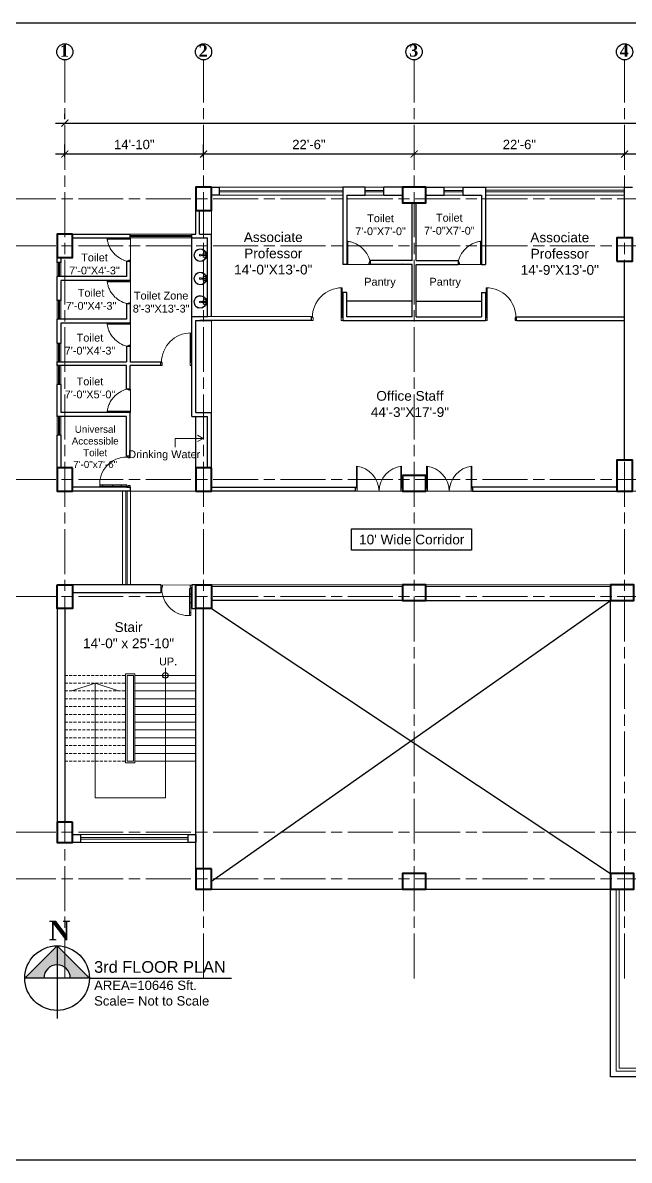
# Model space of a CAD drawing. Header units: inches. Extents: x -12 to 20935469, y -1604 to 24729220.
# Drawn here: x 20824000 to 20824778, y 24716552 to 24718011 of the extents above; entities that cross this region are included whole.
import ezdxf

# ---------------------------------------------------------------- set-up
doc = ezdxf.new("R2010")
doc.units = ezdxf.units.IN
doc.header["$LTSCALE"] = 0.03
doc.header["$MEASUREMENT"] = 0
doc.header["$PDMODE"] = 32
doc.header["$PDSIZE"] = 15
doc.linetypes.add('ACAD_ISO08W100', pattern=[36, 24, -3, 6, -3])
doc.linetypes.add('DASHED2', pattern=[0.375, 0.25, -0.125])
for name, color, linetype, lineweight in [('column', 1, 'Continuous', 40), ('Dim Line', 252, 'Continuous', 13), ('Door', 7, 'Continuous', 18), ('Gas', 21, 'Continuous', 5), ('Glass Line', 252, 'Continuous', 9), ('Grid Line', 252, 'Continuous', 18), ('Hatch', 253, 'Continuous', 15), ('Low Wall', 7, 'Continuous', 30), ('Main Wall', 7, 'Continuous', 30), ('RAIL', 23, 'Continuous', 13), ('STAIR', 46, 'Continuous', 15), ('TOILET FIXTURE', 142, 'Continuous', 5), ('wind.', 150, 'Continuous', 20)]:
    doc.layers.add(name, color=color, linetype=linetype, lineweight=lineweight)
doc.layers.add('FUR', color=251, linetype='Continuous')
doc.layers.add('TEXT', color=7, linetype='Continuous')
doc.styles.add('2', font='swisscl.ttf')
doc.styles.add('RomanS', font='arial.ttf', dxfattribs={"height": 12})
doc.styles.get("Standard").update_dxf_attribs({"font": 'timesbd.ttf'})
doc.dimstyles.new('Aec_Arch_I', dxfattribs={"dimscale": 96, "dimtxt": 12, "dimasz": 0.09375, "dimexe": 0.125, "dimexo": 0.125, "dimgap": 0.0625, "dimtad": 1, "dimdec": 0, "dimzin": 3, "dimdsep": 46, "dimlunit": 4, "dimtxsty": 'RomanS', "dimblk1": 'ARCHTICK', "dimblk2": 'ARCHTICK', "dimsah": 1, "dimcen": 0.09375, "dimdle": 0.125, "dimadec": 0, "dimazin": 0, "dimtfac": 0.75, "dimtdec": 0, "dimtmove": 2, "dimatfit": 3, "dimldrblk": 'ARCHTICK', "dimfxl": 1, "dimfrac": 1, "dimtolj": 1, "dimtzin": 0, "dimarcsym": 0})

# ---------------------------------------------------------------- blocks, each defined once
blk = doc.blocks.new('_ArchTick')
at = {"color": 0, "linetype": 'ByBlock', "lineweight": 35, "const_width": 0.15}
blk.add_lwpolyline([(-0.5, -0.5), (0.5, 0.5)], dxfattribs=at)
blk = doc.blocks.new('*D14')
at = {"layer": 'Defpoints', "color": 0, "transparency": 16777216}
for p in [(20831126.3, 24724578.2), (20830948.3, 24724562.3), (20831126.3, 24724562.3)]:
    blk.add_point(p, dxfattribs=at)
at = {"layer": 'Dim Line', "color": 0, "lineweight": -2, "transparency": 16777216}
for p, q in [((20830948.3, 24724574.3), (20830948.3, 24724590.2)), ((20831126.3, 24724574.3), (20831126.3, 24724590.2)), ((20830936.3, 24724578.2), (20831138.3, 24724578.2))]:
    blk.add_line(p, q, dxfattribs=at)
at = {"layer": 'Dim Line', "color": 0, "lineweight": -2, "transparency": 16777216, "xscale": 9, "yscale": 9, "zscale": 9, "rotation": 180}
blk.add_blockref('_ArchTick', (20830948.3, 24724578.2), dxfattribs=at)
at = {"layer": 'Dim Line', "color": 0, "lineweight": -2, "transparency": 16777216, "xscale": 9, "yscale": 9, "zscale": 9}
blk.add_blockref('_ArchTick', (20831126.3, 24724578.2), dxfattribs=at)
at = {"layer": 'Dim Line', "color": 0, "transparency": 16777216, "insert": (20831037.3, 24724590.3), "char_height": 12, "attachment_point": 5, "style": 'RomanS'}
blk.add_mtext('\\A1;14\'-10"', dxfattribs=at)
blk = doc.blocks.new('*D7')
at = {"layer": 'Defpoints', "color": 0, "transparency": 16777216}
for p in [(20831396.3, 24724578.2), (20831396.3, 24724578.2), (20831126.3, 24724562.3)]:
    blk.add_point(p, dxfattribs=at)
at = {"layer": 'Dim Line', "color": 0, "lineweight": -2, "transparency": 16777216}
for p, q in [((20831126.3, 24724574.3), (20831126.3, 24724590.2)), ((20831114.3, 24724578.2), (20831408.3, 24724578.2))]:
    blk.add_line(p, q, dxfattribs=at)
at = {"layer": 'Dim Line', "color": 0, "lineweight": -2, "transparency": 16777216, "xscale": 9, "yscale": 9, "zscale": 9, "rotation": 180}
blk.add_blockref('_ArchTick', (20831126.3, 24724578.2), dxfattribs=at)
at = {"layer": 'Dim Line', "color": 0, "lineweight": -2, "transparency": 16777216, "xscale": 9, "yscale": 9, "zscale": 9}
blk.add_blockref('_ArchTick', (20831396.3, 24724578.2), dxfattribs=at)
at = {"layer": 'Dim Line', "color": 0, "transparency": 16777216, "insert": (20831261.3, 24724590.3), "char_height": 12, "attachment_point": 5, "style": 'RomanS'}
blk.add_mtext('\\A1;22\'-6"', dxfattribs=at)
blk = doc.blocks.new('*D8')
at = {"layer": 'Defpoints', "color": 0, "transparency": 16777216}
for p in [(20831396.3, 24724578.2), (20831666.3, 24724578.2), (20831666.3, 24724578.2)]:
    blk.add_point(p, dxfattribs=at)
at = {"layer": 'Dim Line', "color": 0, "lineweight": -2, "transparency": 16777216}
blk.add_line((20831384.3, 24724578.2), (20831678.3, 24724578.2), dxfattribs=at)
at = {"layer": 'Dim Line', "color": 0, "lineweight": -2, "transparency": 16777216, "xscale": 9, "yscale": 9, "zscale": 9, "rotation": 180}
blk.add_blockref('_ArchTick', (20831396.3, 24724578.2), dxfattribs=at)
at = {"layer": 'Dim Line', "color": 0, "lineweight": -2, "transparency": 16777216, "xscale": 9, "yscale": 9, "zscale": 9}
blk.add_blockref('_ArchTick', (20831666.3, 24724578.2), dxfattribs=at)
at = {"layer": 'Dim Line', "color": 0, "transparency": 16777216, "insert": (20831531.3, 24724590.3), "char_height": 12, "attachment_point": 5, "style": 'RomanS'}
blk.add_mtext('\\A1;22\'-6"', dxfattribs=at)
blk = doc.blocks.new('*D9')
at = {"layer": 'Defpoints', "color": 0, "transparency": 16777216}
for p in [(20831666.3, 24724578.2), (20831844.3, 24724578.2), (20831844.3, 24724578.2)]:
    blk.add_point(p, dxfattribs=at)
at = {"layer": 'Dim Line', "color": 0, "lineweight": -2, "transparency": 16777216}
blk.add_line((20831654.3, 24724578.2), (20831856.3, 24724578.2), dxfattribs=at)
at = {"layer": 'Dim Line', "color": 0, "lineweight": -2, "transparency": 16777216, "xscale": 9, "yscale": 9, "zscale": 9, "rotation": 180}
blk.add_blockref('_ArchTick', (20831666.3, 24724578.2), dxfattribs=at)
at = {"layer": 'Dim Line', "color": 0, "lineweight": -2, "transparency": 16777216, "xscale": 9, "yscale": 9, "zscale": 9}
blk.add_blockref('_ArchTick', (20831844.3, 24724578.2), dxfattribs=at)
at = {"layer": 'Dim Line', "color": 0, "transparency": 16777216, "insert": (20831755.3, 24724590.3), "char_height": 12, "attachment_point": 5, "style": 'RomanS'}
blk.add_mtext('\\A1;14\'-10"', dxfattribs=at)
blk = doc.blocks.new('*D13')
at = {"layer": 'Defpoints', "color": 0, "transparency": 16777216}
for p in [(20830948.3, 24724610.7), (20832951.8, 24724617.8), (20832951.8, 24724610.7)]:
    blk.add_point(p, dxfattribs=at)
at = {"layer": 'Dim Line', "color": 0, "lineweight": -2, "transparency": 16777216}
for p, q in [((20830948.3, 24724622.7), (20830948.3, 24724629.8)), ((20832951.8, 24724622.7), (20832951.8, 24724629.8)), ((20830936.3, 24724617.8), (20832963.8, 24724617.8))]:
    blk.add_line(p, q, dxfattribs=at)
at = {"layer": 'Dim Line', "color": 0, "lineweight": -2, "transparency": 16777216, "xscale": 9, "yscale": 9, "zscale": 9, "rotation": 180}
blk.add_blockref('_ArchTick', (20830948.3, 24724617.8), dxfattribs=at)
at = {"layer": 'Dim Line', "color": 0, "lineweight": -2, "transparency": 16777216, "xscale": 9, "yscale": 9, "zscale": 9}
blk.add_blockref('_ArchTick', (20832951.8, 24724617.8), dxfattribs=at)
at = {"layer": 'Dim Line', "color": 0, "transparency": 16777216, "insert": (20831950, 24724629.9), "char_height": 12, "attachment_point": 5, "style": 'RomanS'}
blk.add_mtext('\\A1;166\'-11"', dxfattribs=at)
blk = doc.blocks.new('Door_45')
at = {"layer": 'Door'}
for p, q in [((1.5, 5), (1.5, 44)), ((1.5, 40), (2.2, 40)), ((2.2, 40), (2.2, 39.5)), ((2.2, 39.5), (2.7, 39.5)), ((2.7, 39.5), (2.7, 40)), ((2.7, 40), (3.5, 40)), ((3.5, 44), (3.5, 5)), ((1.5, 25.8), (2.2, 25.8)), ((2.2, 25.8), (2.2, 25.3)), ((2.2, 25.3), (2.7, 25.3)), ((2.7, 25.8), (3.5, 25.8)), ((2.7, 25.3), (2.7, 25.8)), ((0, 0), (0, 5)), ((0, 5), (1.5, 5)), ((1.5, 12.6), (2.2, 12.6)), ((3.5, 5), (1.5, 5)), ((1.5, 5), (1.5, 3)), ((1.5, 3), (2.5, 3)), ((2.2, 12.6), (2.2, 13.1)), ((2.2, 13.1), (2.7, 13.1)), ((2.5, 3), (2.5, 0)), ((2.7, 13.1), (2.7, 12.6)), ((2.7, 12.6), (3.5, 12.6)), ((42.5, 3), (42.5, 0)), ((43.5, 3), (42.5, 3)), ((45, 5), (43.5, 5)), ((43.5, 5), (43.5, 3)), ((45, 0), (45, 5)), ((2.5, 0), (0, 0)), ((42.5, 0), (45, 0))]:
    blk.add_line(p, q, dxfattribs=at)
blk.add_arc((4.7, 5.3), 38.8, 359.6233, 94.6685, dxfattribs=at)
blk = doc.blocks.new('sssss-flat-876')
at = {"layer": 'Door', "linetype": 'Continuous', "ltscale": 3}
blk.add_line((3666.5, 84027.2), (3666.5, 84055.7), dxfattribs=at)
at = {"layer": 'Door', "linetype": 'Continuous', "ltscale": 3, "extrusion": (-7.21527e-09, -3.35624e-18, 1), "elevation": 0}
for points in [[(3666.5, 84057.2), (3666.5, 84055.7), (3668.4, 84055.7), (3668.4, 84056.5), (3670.2, 84056.5), (3670.2, 84057.2)], [(3668.4, 84055.7), (3696.2, 84055.7), (3696.2, 84056.5), (3668.4, 84056.5)]]:
    blk.add_lwpolyline(points, close=True, dxfattribs=at)
at = {"layer": 'Door', "linetype": 'Continuous', "ltscale": 3, "flags": 128}
blk.add_lwpolyline([(3670.2, 84027.2, 0.04096), (3675.5, 84028.9, 0.082496), (3684.9, 84034.8, 0.052187), (3689.7, 84040, 0.043988), (3692.9, 84045, 0.036571), (3694.8, 84049.6, 0.034751), (3695.9, 84054.2, 0.011435), (3696.2, 84055.7)], format="xyb", dxfattribs=at)
at = {"layer": 'Door', "linetype": 'Continuous', "ltscale": 3}
blk.add_lwpolyline([(3666.5, 84027.2), (3666.5, 84028.7), (3668.4, 84028.7), (3668.4, 84027.9), (3670.2, 84027.9), (3670.2, 84027.2)], close=True, dxfattribs=at)
blk = doc.blocks.new('$D40')
at = {"layer": 'Door'}
for p, q in [((1, 4), (1, 42)), ((2, 0), (2, 42)), ((1, 5), (0, 5)), ((2, 0), (0, 0)), ((2, 4), (1, 4)), ((39, 4), (38, 4)), ((38, 4), (38, 0)), ((40, 0), (38, 0)), ((40, 5), (39, 5)), ((39, 5), (39, 4))]:
    blk.add_line(p, q, dxfattribs=at)
blk.add_arc((1, 4), 38, 0, 90, dxfattribs=at)
blk = doc.blocks.new('A$C36295410')
at = {"layer": 'Door'}
for p, q in [((1, 4), (1, 32)), ((2, 0), (2, 32)), ((58, 0), (58, 32)), ((59, 4), (59, 32)), ((1, 5), (0, 5)), ((2, 4), (1, 4)), ((58, 4), (59, 4)), ((59, 5), (60, 5)), ((2, 0), (0, 0)), ((58, 0), (60, 0))]:
    blk.add_line(p, q, dxfattribs=at)
for centre, start, end in [((-2.5, -0.3), 0.5906, 83.7783), ((62.5, -0.3), 96.2217, 179.4094)]:
    blk.add_arc(centre, 32.5, start, end, dxfattribs=at)
blk = doc.blocks.new('7-flat-72')
at = {"layer": 'Glass Line', "color": 8, "ltscale": 20}
for p, q in [((-64478.7, 376960.5), (-64480.3, 376960.5)), ((-64480.3, 376959.5), (-64480.3, 376960.5)), ((-64480.3, 376959.5), (-64480.3, 376960.5)), ((-64478.7, 376959.5), (-64480.3, 376959.5)), ((-64480.3, 376959.1), (-64480.3, 376959.4)), ((-64478.7, 376959.4), (-64480.3, 376959.4)), ((-64478.7, 376959.1), (-64480.3, 376959.1)), ((-64480.2, 376959.4), (-64480.2, 376959.5)), ((-64480.1, 376959.5), (-64480.1, 376960.5)), ((-64479.9, 376959.5), (-64479.9, 376960.5)), ((-64479.5, 376959.5), (-64479.5, 376960.5)), ((-64479.1, 376959.5), (-64479.1, 376960.5)), ((-64478.9, 376959.5), (-64478.9, 376960.5)), ((-64478.9, 376959.4), (-64478.9, 376959.5)), ((-64478.8, 376959.5), (-64478.8, 376960.5)), ((-64478.7, 376959.5), (-64478.7, 376960.5)), ((-64478.7, 376959.1), (-64478.7, 376959.4)), ((-64475.1, 376959.4), (-64476.9, 376959.4)), ((-64476.9, 376959.1), (-64476.9, 376959.4)), ((-64475.1, 376959.1), (-64476.9, 376959.1)), ((-64476.6, 376959.4), (-64476.6, 376966.6)), ((-64475.5, 376966.6), (-64476.6, 376966.6)), ((-64475.5, 376959.4), (-64475.5, 376966.6)), ((-64475.1, 376959.1), (-64475.1, 376959.4)), ((-64473.3, 376960.5), (-64471.7, 376960.5)), ((-64473.3, 376959.5), (-64473.3, 376960.5)), ((-64473.3, 376959.5), (-64473.3, 376960.5)), ((-64473.3, 376959.5), (-64471.7, 376959.5)), ((-64473.3, 376959.1), (-64473.3, 376959.4)), ((-64473.3, 376959.4), (-64471.7, 376959.4)), ((-64473.3, 376959.1), (-64471.7, 376959.1)), ((-64473.1, 376959.5), (-64473.1, 376960.5)), ((-64473.1, 376959.4), (-64473.1, 376959.5)), ((-64472.9, 376959.5), (-64472.9, 376960.5)), ((-64472.5, 376959.5), (-64472.5, 376960.5)), ((-64472.1, 376959.5), (-64472.1, 376960.5)), ((-64471.9, 376959.5), (-64471.9, 376960.5)), ((-64471.9, 376959.4), (-64471.9, 376959.5)), ((-64471.8, 376959.5), (-64471.8, 376960.5)), ((-64471.7, 376959.5), (-64471.7, 376960.5)), ((-64471.7, 376959.1), (-64471.7, 376959.4))]:
    blk.add_line(p, q, dxfattribs=at)
blk.add_circle((-64476, 376968.4, 0), 1.08, dxfattribs=at)
for radius, start, end in [(8.1, 273.8334, 266.1883), (7.55, 274.115, 265.9068)]:
    blk.add_arc((-64476, 376968.4, 0), radius, start, end, dxfattribs=at)
blk = doc.blocks.new('SFSFSFS-flat-72')
at = {"layer": 'TOILET FIXTURE', "ltscale": 0.2}
blk.add_lwpolyline([(-3918.5, -3608.1), (-3918.5, -3602.7), (-3923.9, -3602.7), (-3923.9, -3608.1)], close=True, dxfattribs=at)
at = {"layer": 'TOILET FIXTURE', "ltscale": 20}
blk.add_blockref('7-flat-72', (60554.8, -380567.2), dxfattribs=at)
blk = doc.blocks.new('fff')
at = {"layer": 'Grid Line', "color": 252, "linetype": 'ACAD_ISO08W100', "lineweight": 9, "ltscale": 80, "true_color": 0x939598}
for p, q in [((20830948.3, 24723521.1), (20830948.3, 24724698.8)), ((20831126.3, 24723521.1), (20831126.3, 24724698.8)), ((20831396.3, 24723521.1), (20831396.3, 24724698.8)), ((20831666.3, 24723521.1), (20831666.3, 24724698.8)), ((20833096.9, 24724520.6), (20830726.1, 24724520.6)), ((20833096.9, 24724460.6), (20830726.1, 24724460.6)), ((20833096.9, 24724160.7), (20830726.1, 24724160.7)), ((20833096.9, 24724010.7), (20830726.1, 24724010.7)), ((20833096.9, 24723708.7), (20830726.1, 24723708.7)), ((20833096.9, 24723648.8), (20830726.1, 24723648.8))]:
    blk.add_line(p, q, dxfattribs=at)
at = {"layer": 'Dim Line'}
for base, p1, p2, picture, middle in [((20832951.7523, 24724617.8128), (20830948.3088, 24724610.7482), (20832951.7523, 24724610.7482), '*D13', (20831950.0306, 24724629.9397)), ((20831126.3, 24724578.2), (20830948.3, 24724562.3), (20831126.3, 24724562.3), '*D14', (20831037.3, 24724590.3)), ((20831396.3, 24724578.2), (20831126.3, 24724562.3), (20831396.3, 24724578.2), '*D7', (20831261.3, 24724590.3)), ((20831666.3, 24724578.2), (20831396.3, 24724578.2), (20831666.3, 24724578.2), '*D8', (20831531.3, 24724590.3)), ((20831844.3, 24724578.2), (20831666.3, 24724578.2), (20831844.3, 24724578.2), '*D9', (20831755.3, 24724590.3))]:
    dim = blk.add_linear_dim(base=base, p1=p1, p2=p2, dimstyle='Aec_Arch_I', dxfattribs=at)
    dim.commit()
    dim.dimension.update_dxf_attribs({"geometry": picture, "text_midpoint": middle})

msp = doc.modelspace()

# ---------------------------------------------------------------- hatches: boundary and pattern name
at = {"layer": 'Low Wall'}
h = msp.add_hatch(color=256, dxfattribs=at)
h.paths.add_polyline_path([(20824026.9, 24716785.6), (20824002.5, 24716785.6), (20824043.9, 24716827), (20824043.9, 24716802.7, 0.414214)])
h.paths.add_polyline_path([(20824043.9, 24716802.7), (20824043.9, 24716827), (20824085.3, 24716785.6), (20824060.9, 24716785.6, 0.414214)])

# ---------------------------------------------------------------- linework, layer by layer
for p, q in [((20824216.8, 24717633.8), (20824216.8, 24717734.7)), ((20824486.4, 24717701.7), (20824486.4, 24717701.7)), ((20824499.4, 24717653.7), (20824415.4, 24717653.7)), ((20824504.4, 24717653.7), (20824588.4, 24717653.7)), ((20824221.8, 24717439.8), (20824221.8, 24717505.9)), ((20824132.8, 24717415), (20824137.8, 24717415)), ((20824241.9, 24716909.7), (20824753.9, 24717269.7)), ((20824486.9, 24717269.7), (20824241.9, 24717269.7)), ((20824241.9, 24717259.7), (20824753.9, 24716919.7)), ((20824516.9, 24717269.7), (20824753.9, 24717269.7)), ((20824753.9, 24716919.7), (20824753.9, 24717269.7)), ((20824241.9, 24716899.7), (20824753.9, 24716899.7)), ((20824753.9, 24716659.2), (20824753.9, 24716899.7)), ((20824043.9, 24716827), (20824043.9, 24716733.7)), ((20824085.3, 24716785.6), (20824267.6, 24716785.6)), ((20825437.3, 24716659.2), (20824753.9, 24716659.2)), ((20825437.3, 24716659.2), (20824753.9, 24716659.2))]:
    msp.add_line(p, q)
msp.add_lwpolyline([(20824421.5, 24717361.5), (20824575.3, 24717361.5), (20824575.3, 24717334.2), (20824421.5, 24717334.2)], close=True)
for points in [[(20824753.9, 24717269.7), (20824776.9, 24717269.7)], [(20824085.3, 24716785.7), (20824002.5, 24716785.6)]]:
    msp.add_lwpolyline(points)
for centre, radius in [((20824182.8, 24717173.8), 3.61), ((20824043.9, 24716785.6), 41.4)]:
    msp.add_circle(centre, radius)
at = {"layer": 'column', "lineweight": 40, "ltscale": 20}
for points in [[(20824241.8, 24717799.7), (20824221.8, 24717799.7), (20824221.8, 24717769.7), (20824241.8, 24717769.7)], [(20824486.9, 24717799.7), (20824486.9, 24717779.7), (20824516.9, 24717779.7), (20824516.9, 24717799.7)], [(20824063.9, 24717739.7), (20824043.9, 24717739.7), (20824043.9, 24717709.7), (20824063.9, 24717709.7)], [(20824761.8, 24717704.9), (20824781.8, 24717704.9), (20824781.8, 24717734.9), (20824761.8, 24717734.9)], [(20824761.8, 24717409.8), (20824781.8, 24717409.8), (20824781.8, 24717449.8), (20824761.8, 24717449.8)], [(20824063.9, 24717439.9), (20824043.9, 24717439.9), (20824043.9, 24717409.9), (20824063.9, 24717409.9)], [(20824241.8, 24717439.8), (20824221.8, 24717439.8), (20824221.8, 24717409.9), (20824241.8, 24717409.9)], [(20824486.9, 24717429.9), (20824486.9, 24717409.9), (20824516.9, 24717409.9), (20824516.9, 24717429.9)], [(20824043.9, 24717289.7), (20824063.9, 24717289.7), (20824063.9, 24717259.7), (20824043.9, 24717259.7)], [(20824221.9, 24717289.7), (20824241.9, 24717289.7), (20824241.9, 24717259.7), (20824221.9, 24717259.7)], [(20824486.9, 24717289.7), (20824486.9, 24717269.7), (20824516.9, 24717269.7), (20824516.9, 24717289.7)], [(20824753.9, 24717289.7), (20824753.9, 24717269.7), (20824783.9, 24717269.7), (20824783.9, 24717289.7)], [(20824063.9, 24716985.7), (20824043.9, 24716985.7), (20824043.9, 24716959.7), (20824063.9, 24716959.7)], [(20824241.9, 24716925.7), (20824221.9, 24716925.7), (20824221.9, 24716899.7), (20824241.9, 24716899.7)], [(20824516.9, 24716899.7), (20824516.9, 24716919.7), (20824486.9, 24716919.7), (20824486.9, 24716899.7)], [(20824753.9, 24716919.7), (20824753.9, 24716899.7), (20824783.9, 24716899.7), (20824783.9, 24716919.7)]]:
    msp.add_lwpolyline(points, close=True, dxfattribs=at)
at = {"layer": 'Defpoints'}
msp.add_lwpolyline([(20823799.3, 24718010.6), (20826238.2, 24718010.6), (20826238.2, 24716552.1), (20823799.3, 24716552.1)], close=True, dxfattribs=at)
at = {"layer": 'Gas', "color": 0, "lineweight": 5}
for points in [[(20824143.8, 24717175.8), (20824131.8, 24717175.8), (20824131.8, 24717061.8), (20824143.8, 24717061.8)], [(20824141.8, 24717173.8), (20824133.8, 24717173.8), (20824133.8, 24717063.8), (20824141.8, 24717063.8)]]:
    msp.add_lwpolyline(points, close=True, dxfattribs=at)
at = {"layer": 'Hatch', "lineweight": 5}
for p, q in [((20824241.8, 24717739.7), (20824241.8, 24717769.7)), ((20824241.8, 24717510.9), (20824241.8, 24717628.8))]:
    msp.add_line(p, q, dxfattribs=at)
at = {"layer": 'Hatch'}
for p, q in [((20824137.9, 24717410), (20824959.8, 24717410)), ((20824176.9, 24717289.7), (20824216.9, 24717289.6))]:
    msp.add_line(p, q, dxfattribs=at)
at = {"layer": 'Low Wall', "color": 0}
msp.add_lwpolyline([(20824002.5, 24716785.6), (20824043.9, 24716827), (20824085.3, 24716785.6)], dxfattribs=at)
at = {"layer": 'Low Wall'}
msp.add_arc((20824043.9, 24716785.6), 17, 0, 180, dxfattribs=at)
at = {"layer": 'Main Wall', "lineweight": 30}
for p, q in [((20824410.4, 24717799.7), (20824410.4, 24717700.7)), ((20824439.1, 24717799.7), (20824410.4, 24717799.7)), ((20824439.1, 24717789.7), (20824439.1, 24717799.7)), ((20824486.9, 24717799.7), (20824463.1, 24717799.7)), ((20824463.1, 24717789.7), (20824463.1, 24717799.7)), ((20824516.9, 24717799.7), (20824540.6, 24717799.7)), ((20824540.6, 24717789.7), (20824540.6, 24717799.7)), ((20824564.6, 24717799.7), (20824593.4, 24717799.7)), ((20824564.6, 24717789.7), (20824564.6, 24717799.7)), ((20824593.4, 24717799.7), (20824593.4, 24717700.7)), ((20824771.8, 24717799.7), (20824781.8, 24717799.7)), ((20824771.8, 24717734.9), (20824771.8, 24717799.7)), ((20824415.4, 24717789.7), (20824415.4, 24717700.7)), ((20824415.4, 24717789.7), (20824439.1, 24717789.7)), ((20824463.1, 24717789.7), (20824486.9, 24717789.7)), ((20824516.9, 24717789.7), (20824516.9, 24717789.7)), ((20824516.9, 24717789.7), (20824540.6, 24717789.7)), ((20824564.6, 24717789.7), (20824588.4, 24717789.7)), ((20824588.4, 24717789.7), (20824588.4, 24717700.7)), ((20824499.4, 24717705.7), (20824499.4, 24717779.7)), ((20824504.4, 24717705.7), (20824504.4, 24717779.7)), ((20824221.8, 24717739.7), (20824221.8, 24717769.7)), ((20824226.8, 24717739.7), (20824226.8, 24717769.7)), ((20824063.9, 24717739.7), (20824137.8, 24717739.7)), ((20824063.9, 24717734.7), (20824137.8, 24717734.7)), ((20824137.8, 24717734.7), (20824137.8, 24717739.7)), ((20824216.8, 24717739.7), (20824221.8, 24717739.7)), ((20824216.8, 24717734.7), (20824216.8, 24717739.7)), ((20824216.8, 24717734.7), (20824236.8, 24717734.7)), ((20824226.8, 24717739.7), (20824241.8, 24717739.7)), ((20824236.8, 24717633.8), (20824236.8, 24717734.7)), ((20824241.8, 24717633.8), (20824241.8, 24717739.7)), ((20824499.4, 24717705.7), (20824499.4, 24717724.7)), ((20824504.4, 24717705.7), (20824504.4, 24717724.7)), ((20824043.9, 24717703.1), (20824043.9, 24717709.7)), ((20824132.8, 24717704.7), (20824137.8, 24717704.7)), ((20824132.8, 24717704.7), (20824132.8, 24717685.1)), ((20824415.4, 24717700.7), (20824410.4, 24717700.7)), ((20824445.4, 24717705.7), (20824445.4, 24717700.7)), ((20824499.4, 24717705.7), (20824445.4, 24717705.7)), ((20824499.4, 24717700.7), (20824445.4, 24717700.7)), ((20824499.4, 24717633.7), (20824499.4, 24717700.7)), ((20824504.4, 24717705.7), (20824558.4, 24717705.7)), ((20824504.4, 24717700.7), (20824558.4, 24717700.7)), ((20824504.4, 24717633.7), (20824504.4, 24717700.7)), ((20824558.4, 24717705.7), (20824558.4, 24717700.7)), ((20824588.4, 24717700.7), (20824593.4, 24717700.7)), ((20824771.8, 24717449.8), (20824771.8, 24717704.9)), ((20824132.8, 24717685.1), (20824043.9, 24717685.1)), ((20824043.9, 24717654.5), (20824043.9, 24717685.1)), ((20824137.8, 24717680.1), (20824048.9, 24717680.1)), ((20824410.4, 24717664.7), (20824410.4, 24717628.7)), ((20824415.4, 24717664.7), (20824410.4, 24717664.7)), ((20824415.4, 24717633.7), (20824415.4, 24717664.7)), ((20824588.4, 24717664.7), (20824593.4, 24717664.7)), ((20824588.4, 24717664.7), (20824588.4, 24717633.7)), ((20824593.4, 24717664.7), (20824593.4, 24717628.7)), ((20824132.8, 24717650.1), (20824132.8, 24717630.5)), ((20824137.8, 24717650.1), (20824132.8, 24717650.1)), ((20824132.8, 24717630.5), (20824043.9, 24717630.5)), ((20824043.9, 24717599.9), (20824043.9, 24717630.5)), ((20824137.8, 24717625.5), (20824048.9, 24717625.5)), ((20824048.9, 24717625.5), (20824048.9, 24717599.9)), ((20824216.8, 24717575.9), (20824216.8, 24717633.8)), ((20824216.8, 24717633.8), (20824236.8, 24717633.8)), ((20824221.8, 24717510.9), (20824221.8, 24717628.8)), ((20824221.8, 24717628.8), (20824241.8, 24717628.8)), ((20824370.4, 24717633.7), (20824226.9, 24717633.8)), ((20824370.4, 24717628.7), (20824226.9, 24717628.8)), ((20824370.4, 24717628.7), (20824370.4, 24717633.7)), ((20824410.4, 24717628.7), (20824593.4, 24717628.7)), ((20824499.4, 24717633.7), (20824415.4, 24717633.7)), ((20824504.4, 24717633.7), (20824588.4, 24717633.7)), ((20824633.4, 24717633.7), (20824771.8, 24717633.7)), ((20824633.4, 24717628.7), (20824633.4, 24717633.7)), ((20824633.4, 24717628.7), (20824771.8, 24717628.7)), ((20824043.9, 24717599.9), (20824048.9, 24717599.9)), ((20824137.8, 24717595.5), (20824132.8, 24717595.5)), ((20824043.9, 24717575.9), (20824132.8, 24717575.9)), ((20824043.9, 24717570.9), (20824043.9, 24717575.9)), ((20824132.8, 24717570.9), (20824043.9, 24717570.9)), ((20824132.8, 24717540.9), (20824132.8, 24717570.9)), ((20824137.8, 24717540.9), (20824137.8, 24717570.9)), ((20824176.8, 24717570.9), (20824137.8, 24717570.9)), ((20824176.8, 24717570.9), (20824176.8, 24717575.9)), ((20824216.8, 24717505.9), (20824216.8, 24717575.9)), ((20824048.9, 24717546.9), (20824043.9, 24717546.9)), ((20824043.9, 24717505.9), (20824043.9, 24717546.9)), ((20824048.9, 24717546.9), (20824048.9, 24717510.9)), ((20824137.8, 24717540.9), (20824132.8, 24717540.9)), ((20824137.8, 24717510.9), (20824048.9, 24717510.9)), ((20824137.8, 24717455), (20824137.8, 24717510.9)), ((20824221.8, 24717510.9), (20824241.8, 24717510.9)), ((20824241.8, 24717439.8), (20824241.8, 24717510.9)), ((20824132.8, 24717505.9), (20824043.9, 24717505.9)), ((20824132.8, 24717455), (20824132.8, 24717505.9)), ((20824216.8, 24717505.9), (20824236.8, 24717505.9)), ((20824236.8, 24717439.8), (20824236.8, 24717505.9)), ((20824043.9, 24717439.8), (20824043.9, 24717481.9)), ((20824048.9, 24717481.9), (20824043.9, 24717481.9)), ((20824048.9, 24717481.9), (20824048.9, 24717439.8)), ((20824137.8, 24717455), (20824132.8, 24717455)), ((20824137.8, 24717415), (20824063.9, 24717415)), ((20824137.8, 24717410), (20824063.9, 24717410)), ((20824137.8, 24717415), (20824137.8, 24717410)), ((20824241.9, 24717414.9), (20824426.9, 24717414.9)), ((20824426.9, 24717409.9), (20824241.9, 24717409.9)), ((20824426.9, 24717409.9), (20824426.9, 24717414.9)), ((20824761.8, 24717414.9), (20824576.9, 24717414.9)), ((20824576.9, 24717414.9), (20824576.9, 24717409.9)), ((20824576.9, 24717409.9), (20824761.8, 24717409.9)), ((20824176.9, 24717289.7), (20824063.9, 24717289.7)), ((20824176.9, 24717289.7), (20824176.9, 24717279.7)), ((20824221.9, 24717289.7), (20824216.9, 24717289.7)), ((20824216.9, 24717289.7), (20824216.9, 24717259.7)), ((20824176.9, 24717279.7), (20824063.9, 24717279.7)), ((20824043.9, 24717259.7), (20824043.9, 24716985.7)), ((20824053.9, 24717259.7), (20824053.9, 24716985.7)), ((20824216.9, 24717259.7), (20824221.9, 24717259.7)), ((20824221.9, 24716899.7), (20824221.9, 24717259.7)), ((20824231.9, 24716925.7), (20824231.9, 24717259.7)), ((20824516.9, 24716909.7), (20824516.9, 24716909.7))]:
    msp.add_line(p, q, dxfattribs=at)
for points in [[(20824241.8, 24717799.7), (20824251.8, 24717799.7), (20824251.8, 24717789.7), (20824241.8, 24717789.7)], [(20824048.9, 24717703.1), (20824043.9, 24717703.1)], [(20824048.9, 24717709.7), (20824048.9, 24717703.1)], [(20824137.8, 24717704.7), (20824137.8, 24717680.1)], [(20824048.9, 24717680.1), (20824048.9, 24717654.5)], [(20824048.9, 24717654.5), (20824043.9, 24717654.5)], [(20824137.8, 24717650.1), (20824137.8, 24717625.5)], [(20824132.8, 24717595.5), (20824132.8, 24717575.9)], [(20824137.8, 24717595.5), (20824137.8, 24717575.9)], [(20824137.8, 24717575.9), (20824176.8, 24717575.9)]]:
    msp.add_lwpolyline(points, dxfattribs=at)
at = {"layer": 'Main Wall'}
for points in [[(20824063.9, 24716969.7), (20824073.9, 24716969.7), (20824073.9, 24716959.7), (20824063.9, 24716959.7)], [(20824211.9, 24716969.7), (20824221.9, 24716969.7), (20824221.9, 24716959.7), (20824211.9, 24716959.7)]]:
    msp.add_lwpolyline(points, close=True, dxfattribs=at)
at = {"layer": 'RAIL', "lineweight": 9}
for p, q in [((20824182.8, 24717183.5), (20824182.8, 24717016.8)), ((20824092.8, 24717163.8), (20824062.8, 24717153.8)), ((20824092.8, 24717016.8), (20824092.8, 24717163.8)), ((20824122.8, 24717153.8), (20824092.8, 24717163.8)), ((20824221.8, 24717153.8), (20824143.8, 24717153.8)), ((20824182.8, 24717016.8), (20824092.8, 24717016.8))]:
    msp.add_line(p, q, dxfattribs=at)
at = {"layer": 'STAIR', "color": 253, "lineweight": 5}
for p, q in [((20824231.5, 24717477.6), (20824224.1, 24717481.6)), ((20824231.5, 24717477.6), (20824195.2, 24717477.6)), ((20824195.2, 24717477.6), (20824195.2, 24717466.3)), ((20824231.5, 24717477.6), (20824224.1, 24717473.5))]:
    msp.add_line(p, q, dxfattribs=at)
at = {"layer": 'STAIR', "color": 32, "linetype": 'DASHED2', "lineweight": 5, "ltscale": 500}
for p, q in [((20824053.9, 24717173.8), (20824131.8, 24717173.8)), ((20824053.9, 24717163.8), (20824131.8, 24717163.8)), ((20824053.9, 24717153.8), (20824131.8, 24717153.8)), ((20824053.9, 24717143.8), (20824131.8, 24717143.8)), ((20824053.9, 24717133.8), (20824131.8, 24717133.8)), ((20824053.9, 24717123.8), (20824131.8, 24717123.8)), ((20824053.9, 24717113.8), (20824131.8, 24717113.8)), ((20824053.9, 24717103.8), (20824131.8, 24717103.8)), ((20824053.9, 24717093.8), (20824131.8, 24717093.8)), ((20824053.9, 24717083.8), (20824131.8, 24717083.8)), ((20824053.9, 24717073.8), (20824131.8, 24717073.8)), ((20824053.9, 24717063.8), (20824131.8, 24717063.8))]:
    msp.add_line(p, q, dxfattribs=at)
at = {"layer": 'STAIR', "color": 32, "lineweight": 5}
for p, q in [((20824143.8, 24717173.8), (20824221.8, 24717173.8)), ((20824143.8, 24717163.8), (20824221.8, 24717163.8)), ((20824143.8, 24717143.8), (20824221.8, 24717143.8)), ((20824161.8, 24717153.8), (20824221.8, 24717153.8)), ((20824143.8, 24717133.8), (20824221.8, 24717133.8)), ((20824143.8, 24717123.8), (20824221.8, 24717123.8)), ((20824143.8, 24717113.8), (20824221.8, 24717113.8)), ((20824143.8, 24717103.8), (20824221.8, 24717103.8)), ((20824143.8, 24717093.8), (20824221.8, 24717093.8)), ((20824143.8, 24717083.8), (20824221.8, 24717083.8)), ((20824143.8, 24717073.8), (20824221.8, 24717073.8)), ((20824143.8, 24717063.8), (20824221.8, 24717063.8))]:
    msp.add_line(p, q, dxfattribs=at)
at = {"layer": 'TEXT'}
for centre in [(20824053.9, 24717973.3), (20824231.8, 24717973.3), (20824501.8, 24717973.3), (20824771.8, 24717973.3)]:
    msp.add_circle(centre, 10.4, dxfattribs=at)
at = {"layer": 'wind.', "lineweight": 5}
for p, q in [((20824410.4, 24717799.7), (20824251.8, 24717799.7)), ((20824439.1, 24717799.7), (20824463.1, 24717799.7)), ((20824540.6, 24717799.7), (20824564.6, 24717799.7)), ((20824593.4, 24717799.7), (20824771.8, 24717799.7)), ((20824251.8, 24717795.7), (20824410.4, 24717795.8)), ((20824251.8, 24717793.7), (20824410.4, 24717793.8)), ((20824251.8, 24717789.7), (20824410.4, 24717789.7)), ((20824439.1, 24717795.7), (20824463.1, 24717795.7)), ((20824439.1, 24717793.7), (20824463.1, 24717793.7)), ((20824439.1, 24717789.7), (20824463.1, 24717789.7)), ((20824540.6, 24717795.7), (20824564.6, 24717795.7)), ((20824540.6, 24717793.7), (20824564.6, 24717793.7)), ((20824540.6, 24717789.7), (20824564.6, 24717789.7)), ((20824593.4, 24717795.8), (20824771.8, 24717795.8)), ((20824593.4, 24717793.8), (20824771.8, 24717793.8)), ((20824593.4, 24717789.7), (20824771.8, 24717789.7)), ((20824137.8, 24717739.7), (20824216.8, 24717739.7)), ((20824137.8, 24717737.7), (20824216.8, 24717737.7)), ((20824137.8, 24717736.7), (20824216.8, 24717736.7)), ((20824137.8, 24717734.7), (20824216.8, 24717734.7)), ((20824043.9, 24717703.1), (20824043.9, 24717685.1)), ((20824045.9, 24717703.1), (20824045.9, 24717685.1)), ((20824046.9, 24717703.1), (20824046.9, 24717685.1)), ((20824048.9, 24717703.1), (20824048.9, 24717685.1)), ((20824043.9, 24717654.5), (20824043.9, 24717630.5)), ((20824045.9, 24717654.5), (20824045.9, 24717630.5)), ((20824046.9, 24717654.5), (20824046.9, 24717630.5)), ((20824048.9, 24717654.5), (20824048.9, 24717630.5)), ((20824043.9, 24717575.9), (20824043.9, 24717599.9)), ((20824045.9, 24717575.9), (20824045.9, 24717599.9)), ((20824046.9, 24717575.9), (20824046.9, 24717599.9)), ((20824048.9, 24717575.9), (20824048.9, 24717599.9)), ((20824043.9, 24717546.9), (20824043.9, 24717570.9)), ((20824045.9, 24717546.9), (20824045.9, 24717570.9)), ((20824046.9, 24717546.9), (20824046.9, 24717570.9)), ((20824048.9, 24717546.9), (20824048.9, 24717570.9)), ((20824043.9, 24717481.9), (20824043.9, 24717505.9)), ((20824045.9, 24717481.9), (20824045.9, 24717505.9)), ((20824046.9, 24717481.9), (20824046.9, 24717505.9)), ((20824048.9, 24717481.9), (20824048.9, 24717505.9)), ((20824127.9, 24717289.7), (20824127.9, 24717409.9)), ((20824131.9, 24717289.7), (20824131.9, 24717409.9)), ((20824133.9, 24717289.7), (20824133.9, 24717409.9)), ((20824137.9, 24717289.7), (20824137.9, 24717409.9)), ((20824068.9, 24716969.7), (20824216.9, 24716969.7)), ((20824068.9, 24716959.7), (20824216.9, 24716959.7)), ((20824073.9, 24716965.7), (20824211.9, 24716965.7)), ((20824073.9, 24716963.7), (20824211.9, 24716963.7)), ((20824486.8, 24716903.8), (20824486.8, 24716903.8))]:
    msp.add_line(p, q, dxfattribs=at)
at = {"layer": 'wind.'}
for p, q in [((20824516.9, 24717289.7), (20824753.9, 24717289.7)), ((20824516.9, 24717287.7), (20824753.9, 24717287.7)), ((20824760.9, 24716666.2), (20824760.9, 24716899.7)), ((20824764.9, 24716670.2), (20824764.9, 24716899.7)), ((20825430.3, 24716666.2), (20824760.9, 24716666.2)), ((20825426.3, 24716670.2), (20824764.9, 24716670.2))]:
    msp.add_line(p, q, dxfattribs=at)
for points in [[(20824241.9, 24717289.7), (20824486.9, 24717289.7)], [(20824241.9, 24717287.7), (20824486.9, 24717287.7)]]:
    msp.add_lwpolyline(points, dxfattribs=at)

# ---------------------------------------------------------------- block references
msp.add_blockref('fff', (-6894.4, -6735.9))
at = {"layer": 'Door', "ltscale": 20, "xscale": -1}
for p in [(20827804.4, 24633677.5), (20827804.4, 24633622.9), (20827804.4, 24633568.3)]:
    msp.add_blockref('sssss-flat-876', p, dxfattribs=at)
at = {"layer": 'Door', "xscale": -1}
msp.add_blockref('$D40', (20824216.8, 24717570.9), dxfattribs=at)
at = {"layer": 'Door', "ltscale": 20, "rotation": 180}
msp.add_blockref('sssss-flat-876', (20827804.4, 24801568.1), dxfattribs=at)
at = {"layer": 'Door', "color": 250, "ltscale": 20, "xscale": 0.8888888888759539, "yscale": 0.8888888888759539, "zscale": 0.8888888888759539}
for p, rotation in [((20824137.8, 24717415), 90.00000000000001), ((20824216.9, 24717289.6), 180)]:
    msp.add_blockref('Door_45', p, dxfattribs=dict(at, rotation=rotation))
at = {"layer": 'FUR', "xscale": -1}
for p in [(20824486.9, 24717409.9), (20824576.9, 24717409.9)]:
    msp.add_blockref('A$C36295410', p, dxfattribs=at)
at = {"layer": 'Main Wall', "rotation": 90.00000000000001}
msp.add_blockref('sssss-flat-876', (20908472.6, 24714034.2), dxfattribs=at)
at = {"layer": 'Main Wall', "xscale": -1, "rotation": 270}
msp.add_blockref('sssss-flat-876', (20740531.2, 24714034.2), dxfattribs=at)
at = {"layer": 'Main Wall', "xscale": -1}
msp.add_blockref('$D40', (20824410.4, 24717628.7), dxfattribs=at)
at = {"layer": 'Main Wall'}
msp.add_blockref('$D40', (20824593.4, 24717628.7), dxfattribs=at)
at = {"layer": 'TOILET FIXTURE', "ltscale": 20, "rotation": 90.00000000000001}
for p in [(20820628.7, 24721633.8), (20820628.7, 24721603.8), (20820628.7, 24721573.8)]:
    msp.add_blockref('SFSFSFS-flat-72', p, dxfattribs=at)

# ---------------------------------------------------------------- texts
msp.add_text('N', height=25.2).set_placement((20824033.3, 24716834))
at = {"layer": 'TEXT', "char_height": 15.44, "width": 227.458, "attachment_point": 8, "rotation": 0}
for s, insert in [('\\A1;1', (20824053.4, 24717967)), ('\\A1;2', (20824231.3, 24717967)), ('\\A1;3', (20824501.3, 24717967)), ('\\A1;4', (20824771.3, 24717967))]:
    msp.add_mtext(s, dxfattribs=dict(at, insert=insert))
at = {"layer": 'TEXT', "color": 30, "lineweight": 5, "ltscale": 20, "attachment_point": 2, "style": '2'}
for s, width, gutter_width, insert, char_height in [('{\\fArial|b0|i0|c0|p34;\\C0;Toilet \\P7\'-0"X7\'-0"}', 104.76, 0.5, (20824458.8, 24717764.9), 10), ('{\\fArial|b0|i0|c0|p34;\\C0;Toilet \\P7\'-0"X7\'-0"}', 104.76, 0.5, (20824547, 24717765.6), 10), ('\\pxqc;{\\fArial|b0|i0|c0|p34;\\C0;Associate\\PProfessor\\P\\pq*;14\'-0"X13\'-0"}', 131.491, 0.397, (20824321.2, 24717741.9), 12.476), ('\\pxqc;{\\fArial|b0|i0|c0|p34;\\C0;Associate\\PProfessor \\P\\pq*;14\'-9"X13\'-0"\\P\\pqc; }', 131.491, 0.397, (20824688.7, 24717741.5), 12.476), ('{\\fArial|b0|i0|c0|p34;\\C0;Toilet \\P7\'-0"X4\'-3"}', 104.76, 0.5, (20824091.9, 24717714.6), 10), ('\\pxqc;{\\fArial|b0|i0|c0|p34;\\C0; \\PPantry}', 63.513, 0.5, (20824458.1, 24717700.2), 10), ('\\pxqc;{\\fArial|b0|i0|c0|p34;\\C0; \\PPantry}', 63.513, 0.5, (20824541.7, 24717700.2), 10), ('{\\fArial|b0|i0|c0|p34;\\C0;Toilet \\P7\'-0"X4\'-3"}', 104.76, 0.5, (20824087.5, 24717669.3), 10), ('{\\fArial|b0|i0|c0|p34;\\C0;Toilet Zone\\P8\'-3"X13\'-3"}', 104.76, 0.5, (20824177.4, 24717665.7), 10), ('{\\fArial|b0|i0|c0|p34;\\C0;Toilet \\P7\'-0"X4\'-3"}', 104.76, 0.5, (20824086.1, 24717611.8), 10), ('{\\fArial|b0|i0|c0|p34;\\C0;Toilet \\P7\'-0"X5\'-0"}', 104.76, 0.5, (20824086.1, 24717555.7), 10), ('\\pxqc;{\\fArial|b0|i0|c0|p34;\\C0;Office Staff \\P\\pq*;44\'-3"X17\'-9"}', 165.486, 0.5, (20824496.5, 24717538.4), 12.476), ('{\\fArial|b0|i0|c0|p34;\\C0;Universal Accessible Toilet\\P7\'-0"x7\'-6"}', 89.095, 0.35, (20824092.8, 24717493.8), 9), ('\\pxsm1;{\\fArial|b0|i0|c0|p34;\\C0;Drinking Water }', 88.563, 0.282, (20824181.4, 24717462.3), 10), ("\\pxsm1,qc;{\\fArial|b0|i0|c0|p34;\\C0;10' Wide Corridor}", 227.89, 0.75, (20824498.8, 24717354.2), 12.476), ('\\pxsm1;{\\fArial|b0|i0|c0|p34;\\C0;Stair\\P14\'-0" x 25\'-10"  }', 141.57, 0.282, (20824135.6, 24717241.9), 12.476), ('{\\fArial|b0|i0|c0|p34;\\C0;UP.}', 104.76, 0.5, (20824186.3, 24717196.6), 10), ('\\A1;\\pxql;{\\fArial|b0|i0|c0|p34;\\C0;3rd FLOOR PLAN\\P\\H0.8x;AREA=10646 Sft.\\H1.25x;\\P\\H0.8x;Scale= \\H1x;Not to Scale}', 640.124, 0.5, (20824411.5, 24716807.4), 15)]:
    msp.add_mtext_dynamic_manual_height_columns(s, width=width, gutter_width=gutter_width, heights=[0], dxfattribs=dict(at, insert=insert, char_height=char_height))

doc.saveas('drawing.dxf')
